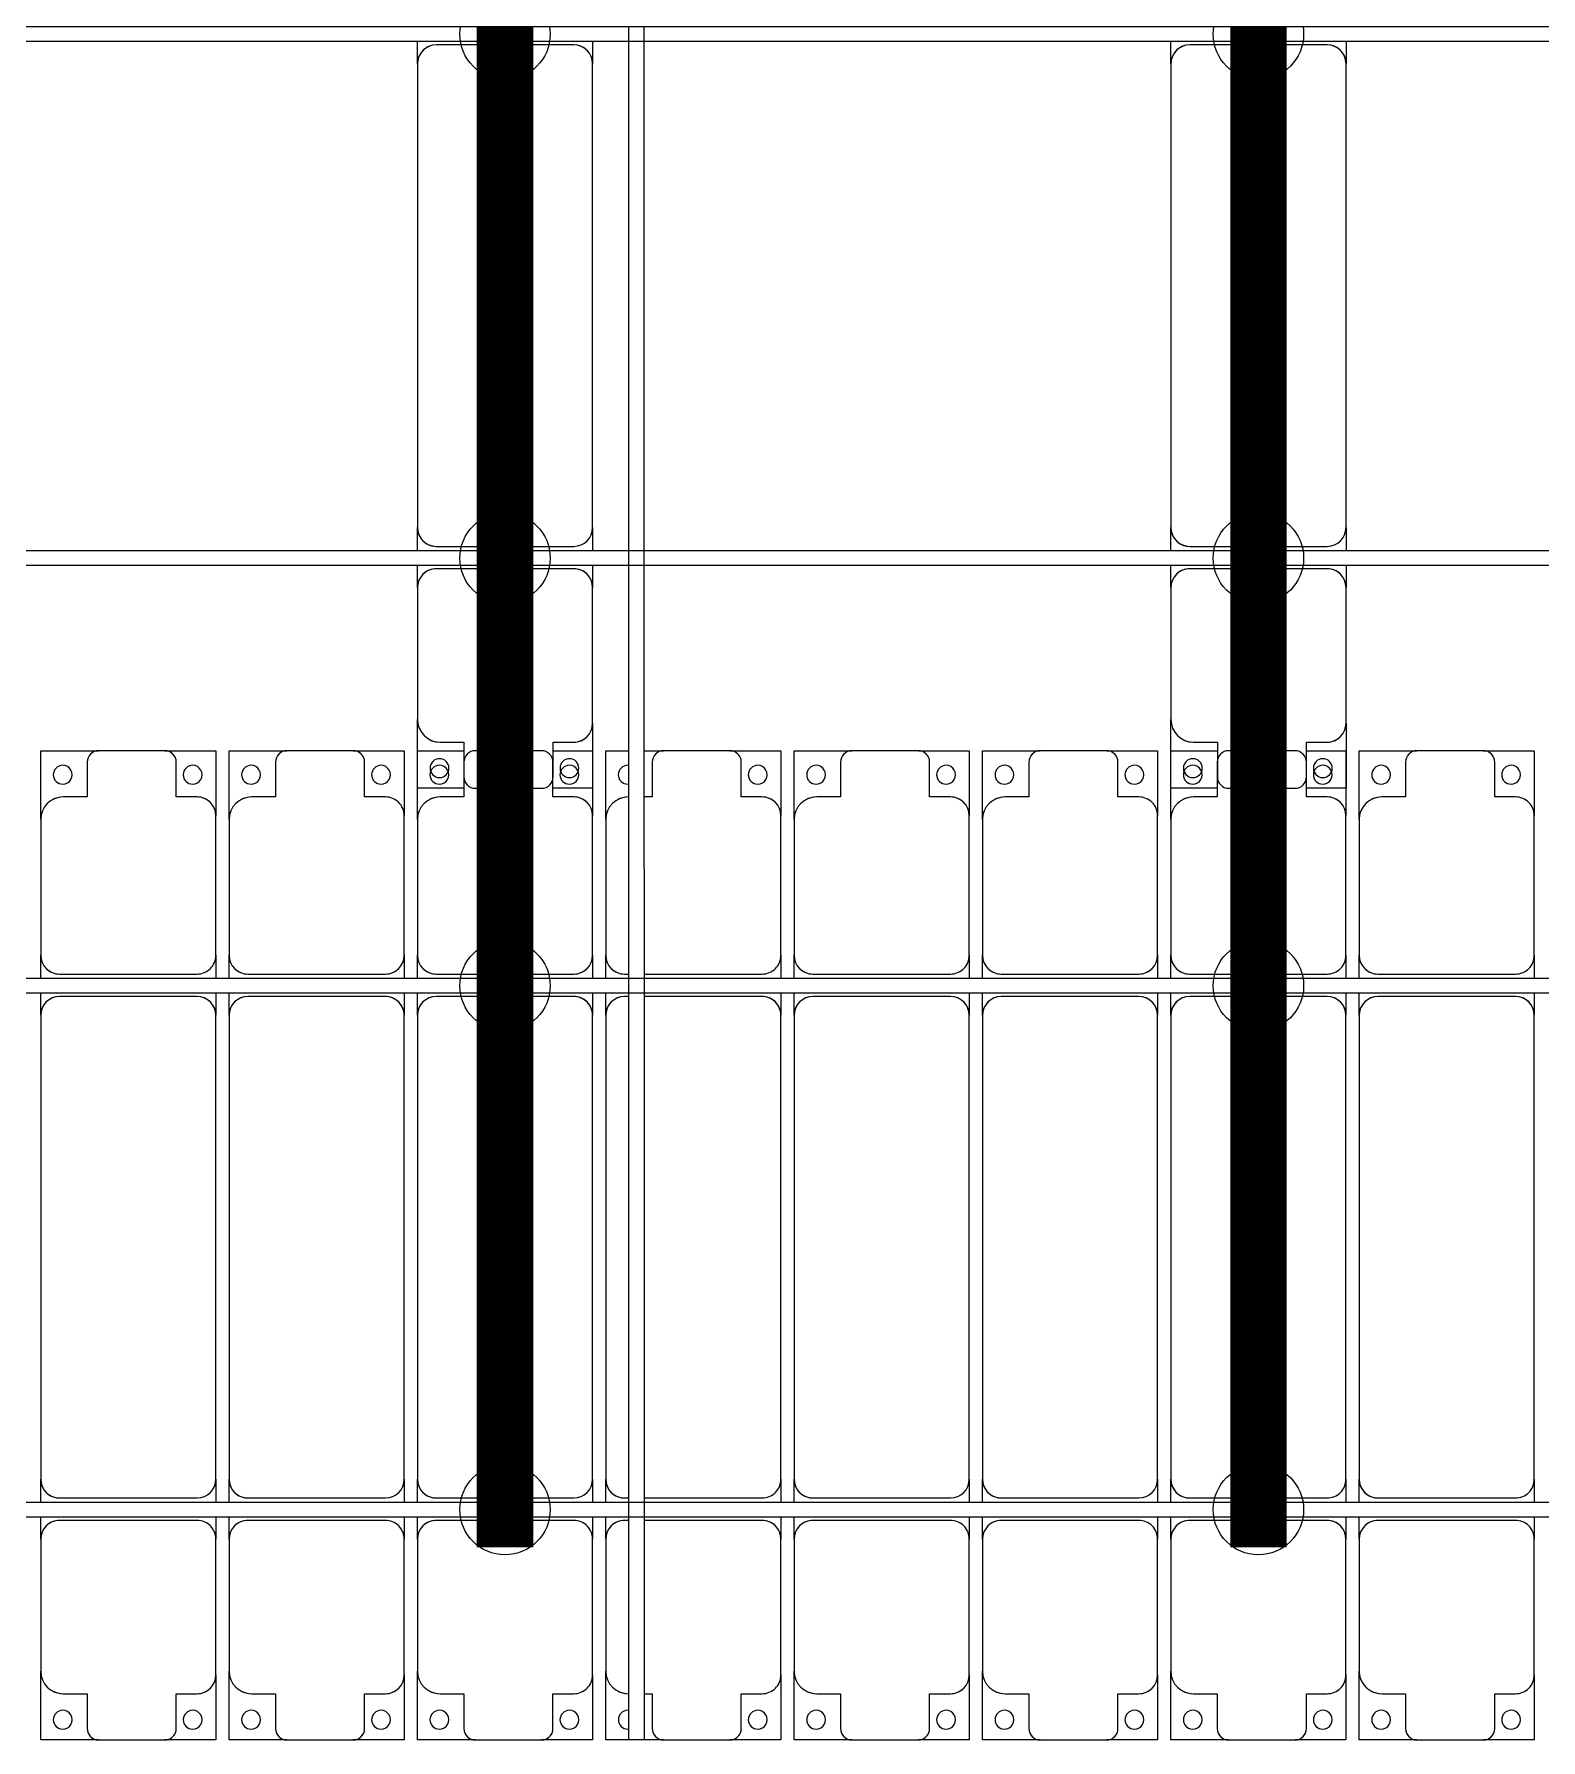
# Model space of a CAD drawing. Header units: millimetres. Extents: x -178706 to 107777, y -87310 to 933.
# Drawn here: x -10141 to -6141, y -79787 to -75261 of the extents above; entities that cross this region are included whole.
import ezdxf

# ---------------------------------------------------------------- set-up
doc = ezdxf.new("R2010")
doc.units = ezdxf.units.MM
doc.layers.add('A-GENM', color=13, linetype='Continuous', lineweight=9)
doc.layers.add('S-BEAM', color=12, linetype='Continuous', lineweight=9)
doc.layers.add('GC-HOP 40x60 GIA CUONG', color=1, linetype='Continuous')

# ---------------------------------------------------------------- blocks, each defined once
blk = doc.blocks.new('Dải phao đi lại kèm đỡ invester - DẢI PHAO ĐI LẠI-19658-BỐ TRÍ KHUNG KẾT CẤU BÈ PIN 04')
at = {"layer": 'A-GENM', "color": 7}
for p, q in [((160758.4, 1312.2), (160911.8, 1312.2)), ((160758.4, 1129.7), (160758.4, 1312.2)), ((160881.8, 1282.2), (160881.8, 1189.7)), ((161088.2, 1312.2), (160911.8, 1312.2)), ((161088.2, 1312.2), (161223.4, 1312.2)), ((161118.2, 1189.7), (161118.2, 1282.2)), ((161223.4, 1312.2), (161223.4, 1139.7)), ((161258.4, 1312.2), (161411.8, 1312.2)), ((161258.4, 1129.7), (161258.4, 1312.2)), ((161381.8, 1282.2), (161381.8, 1189.7)), ((161588.2, 1312.2), (161411.8, 1312.2)), ((161588.2, 1312.2), (161723.4, 1312.2)), ((161618.2, 1189.7), (161618.2, 1282.2)), ((161723.4, 1312.2), (161723.4, 1139.7)), ((161758.4, 1312.2), (161882, 1312.2)), ((161758.4, 1129.7), (161758.4, 1312.2)), ((161881.8, 1282.2), (161881.8, 1189.7)), ((162088.2, 1312.2), (161911.8, 1312.2)), ((162118.2, 1189.7), (162118.2, 1282.2)), ((162118.4, 1312.2), (162223.4, 1312.2)), ((162223.4, 1312.2), (162223.4, 1139.7)), ((162258.4, 1312.2), (162320, 1312.2)), ((162258.4, 1129.7), (162258.4, 1312.2)), ((162360, 1312.2), (162411.8, 1312.2)), ((162381.8, 1282.2), (162381.8, 1189.7)), ((162588.2, 1312.2), (162411.8, 1312.2)), ((162588.2, 1312.2), (162723.4, 1312.2)), ((162618.2, 1189.7), (162618.2, 1282.2)), ((162723.4, 1312.2), (162723.4, 1139.7)), ((162758.4, 1312.2), (162911.8, 1312.2)), ((162758.4, 1129.7), (162758.4, 1312.2)), ((162881.8, 1282.2), (162881.8, 1189.7)), ((163088.2, 1312.2), (162911.8, 1312.2)), ((163088.2, 1312.2), (163223.4, 1312.2)), ((163118.2, 1189.7), (163118.2, 1282.2)), ((163223.4, 1312.2), (163223.4, 1139.7)), ((163258.4, 1312.2), (163411.8, 1312.2)), ((163258.4, 1129.7), (163258.4, 1312.2)), ((163381.8, 1282.2), (163381.8, 1189.7)), ((163588.2, 1312.2), (163411.8, 1312.2)), ((163588.2, 1312.2), (163723.4, 1312.2)), ((163618.2, 1189.7), (163618.2, 1282.2)), ((163723.4, 1312.2), (163723.4, 1139.7)), ((163758.4, 1312.2), (163882, 1312.2)), ((163758.4, 1129.7), (163758.4, 1312.2)), ((163881.8, 1282.2), (163881.8, 1189.7)), ((164088.2, 1312.2), (163911.8, 1312.2)), ((164118.2, 1189.7), (164118.2, 1282.2)), ((164118.4, 1312.2), (164223.4, 1312.2)), ((164223.4, 1312.2), (164223.4, 1139.7)), ((164258.4, 1312.2), (164411.8, 1312.2)), ((164258.4, 1129.7), (164258.4, 1312.2)), ((164381.8, 1282.2), (164381.8, 1189.7)), ((164588.2, 1312.2), (164411.8, 1312.2)), ((164588.2, 1312.2), (164723.4, 1312.2)), ((164618.2, 1189.7), (164618.2, 1282.2)), ((164723.4, 1312.2), (164723.4, 1139.7)), ((160881.8, 1189.7), (160818.4, 1189.7)), ((161173.4, 1189.7), (161118.2, 1189.7)), ((161381.8, 1189.7), (161318.4, 1189.7)), ((161673.4, 1189.7), (161618.2, 1189.7)), ((161881.8, 1189.7), (161818.4, 1189.7)), ((162173.4, 1189.7), (162118.2, 1189.7)), ((162381.8, 1189.7), (162360, 1189.7)), ((162673.4, 1189.7), (162618.2, 1189.7)), ((162881.8, 1189.7), (162818.4, 1189.7)), ((163173.4, 1189.7), (163118.2, 1189.7)), ((163381.8, 1189.7), (163318.4, 1189.7)), ((163673.4, 1189.7), (163618.2, 1189.7)), ((163881.8, 1189.7), (163818.4, 1189.7)), ((164173.4, 1189.7), (164118.2, 1189.7)), ((164381.8, 1189.7), (164318.4, 1189.7)), ((164673.4, 1189.7), (164618.2, 1189.7)), ((161223.4, 769.7), (161223.4, 1139.7)), ((161723.4, 769.7), (161723.4, 1139.7)), ((162223.4, 769.7), (162223.4, 1139.7)), ((162723.4, 769.7), (162723.4, 1139.7)), ((163223.4, 769.7), (163223.4, 1139.7)), ((163723.4, 769.7), (163723.4, 1139.7)), ((164223.4, 769.7), (164223.4, 1139.7)), ((164723.4, 769.7), (164723.4, 1139.7)), ((160758.4, 1129.7), (160758.4, 769.7)), ((161258.4, 1129.7), (161258.4, 769.7)), ((161758.4, 1129.7), (161758.4, 769.7)), ((162258.4, 1129.7), (162258.4, 769.7)), ((162758.4, 1129.7), (162758.4, 769.7)), ((163258.4, 1129.7), (163258.4, 769.7)), ((163758.4, 1129.7), (163758.4, 769.7)), ((164258.4, 1129.7), (164258.4, 769.7)), ((160758.4, 708.9), (160758.4, 769.7)), ((161223.4, 769.7), (161223.4, 708.9)), ((161258.4, 708.9), (161258.4, 769.7)), ((161723.4, 769.7), (161723.4, 708.9)), ((161758.4, 708.9), (161758.4, 769.7)), ((162223.4, 769.7), (162223.4, 708.9)), ((162258.4, 708.9), (162258.4, 769.7)), ((162723.4, 769.7), (162723.4, 708.9)), ((162758.4, 708.9), (162758.4, 769.7)), ((163223.4, 769.7), (163223.4, 708.9)), ((163258.4, 708.9), (163258.4, 769.7)), ((163723.4, 769.7), (163723.4, 708.9)), ((163758.4, 708.9), (163758.4, 769.7)), ((164223.4, 769.7), (164223.4, 708.9)), ((164258.4, 708.9), (164258.4, 769.7)), ((164723.4, 769.7), (164723.4, 708.9)), ((160808.4, 719.7), (161173.4, 719.7)), ((161308.4, 719.7), (161673.4, 719.7)), ((161808.4, 719.7), (162173.4, 719.7)), ((162308.4, 719.7), (162320, 719.7)), ((162360, 719.7), (162673.4, 719.7)), ((162808.4, 719.7), (163173.4, 719.7)), ((163308.4, 719.7), (163673.4, 719.7)), ((163808.4, 719.7), (164173.4, 719.7)), ((164308.4, 719.7), (164673.4, 719.7)), ((160758.4, 610.3), (160758.4, 668.9)), ((161173.4, 660.3), (160808.4, 660.3)), ((161223.4, 668.9), (161223.4, 610.3)), ((161258.4, 610.3), (161258.4, 668.9)), ((161673.4, 660.3), (161308.4, 660.3)), ((161723.4, 668.9), (161723.4, 610.3)), ((161758.4, 610.3), (161758.4, 668.9)), ((162173.4, 660.3), (161808.4, 660.3)), ((162223.4, 668.9), (162223.4, 610.3)), ((162258.4, 610.3), (162258.4, 668.9)), ((162320, 660.3), (162308.4, 660.3)), ((162673.4, 660.3), (162360, 660.3)), ((162723.4, 668.9), (162723.4, 610.3)), ((162758.4, 610.3), (162758.4, 668.9)), ((163173.4, 660.3), (162808.4, 660.3)), ((163223.4, 668.9), (163223.4, 610.3)), ((163258.4, 610.3), (163258.4, 668.9)), ((163673.4, 660.3), (163308.4, 660.3)), ((163723.4, 668.9), (163723.4, 610.3)), ((163758.4, 610.3), (163758.4, 668.9)), ((164173.4, 660.3), (163808.4, 660.3)), ((164223.4, 668.9), (164223.4, 610.3)), ((164258.4, 610.3), (164258.4, 668.9)), ((164673.4, 660.3), (164308.4, 660.3)), ((164723.4, 668.9), (164723.4, 610.3)), ((160758.4, 610.3), (160758.4, -620.3)), ((161223.4, -620.3), (161223.4, 610.3)), ((161258.4, 610.3), (161258.4, -620.3)), ((161723.4, -620.3), (161723.4, 610.3)), ((161758.4, 610.3), (161758.4, -620.3)), ((162223.4, -620.3), (162223.4, 610.3)), ((162258.4, 610.3), (162258.4, -620.3)), ((162723.4, -620.3), (162723.4, 610.3)), ((162758.4, 610.3), (162758.4, -620.3)), ((163223.4, -620.3), (163223.4, 610.3)), ((163258.4, 610.3), (163258.4, -620.3)), ((163723.4, -620.3), (163723.4, 610.3)), ((163758.4, 610.3), (163758.4, -620.3)), ((164223.4, -620.3), (164223.4, 610.3)), ((164258.4, 610.3), (164258.4, -620.3)), ((164723.4, -620.3), (164723.4, 610.3)), ((160758.4, -681.1), (160758.4, -620.3)), ((161223.4, -620.3), (161223.4, -681.1)), ((161258.4, -681.1), (161258.4, -620.3)), ((161723.4, -620.3), (161723.4, -681.1)), ((161758.4, -681.1), (161758.4, -620.3)), ((162223.4, -620.3), (162223.4, -681.1)), ((162258.4, -681.1), (162258.4, -620.3)), ((162723.4, -620.3), (162723.4, -681.1)), ((162758.4, -681.1), (162758.4, -620.3)), ((163223.4, -620.3), (163223.4, -681.1)), ((163258.4, -681.1), (163258.4, -620.3)), ((163723.4, -620.3), (163723.4, -681.1)), ((163758.4, -681.1), (163758.4, -620.3)), ((164223.4, -620.3), (164223.4, -681.1)), ((164258.4, -681.1), (164258.4, -620.3)), ((164723.4, -620.3), (164723.4, -681.1)), ((160808.4, -670.3), (161173.4, -670.3)), ((161308.4, -670.3), (161673.4, -670.3)), ((161808.4, -670.3), (162173.4, -670.3)), ((162308.4, -670.3), (162320, -670.3)), ((162360, -670.3), (162673.4, -670.3)), ((162808.4, -670.3), (163173.4, -670.3)), ((163308.4, -670.3), (163673.4, -670.3)), ((163808.4, -670.3), (164173.4, -670.3)), ((164308.4, -670.3), (164673.4, -670.3)), ((160758.4, -779.7), (160758.4, -721.1)), ((161223.4, -721.1), (161223.4, -779.7)), ((161258.4, -779.7), (161258.4, -721.1)), ((161723.4, -721.1), (161723.4, -779.7)), ((161758.4, -779.7), (161758.4, -721.1)), ((162223.4, -721.1), (162223.4, -779.7)), ((162258.4, -779.7), (162258.4, -721.1)), ((162723.4, -721.1), (162723.4, -779.7)), ((162758.4, -779.7), (162758.4, -721.1)), ((163223.4, -721.1), (163223.4, -779.7)), ((163258.4, -779.7), (163258.4, -721.1)), ((163723.4, -721.1), (163723.4, -779.7)), ((163758.4, -779.7), (163758.4, -721.1)), ((164223.4, -721.1), (164223.4, -779.7)), ((164258.4, -779.7), (164258.4, -721.1)), ((164723.4, -721.1), (164723.4, -779.7)), ((161173.4, -729.7), (160808.4, -729.7)), ((161673.4, -729.7), (161308.4, -729.7)), ((162173.4, -729.7), (161808.4, -729.7)), ((162320, -729.7), (162308.4, -729.7)), ((162673.4, -729.7), (162360, -729.7)), ((163173.4, -729.7), (162808.4, -729.7)), ((163673.4, -729.7), (163308.4, -729.7)), ((164173.4, -729.7), (163808.4, -729.7)), ((164673.4, -729.7), (164308.4, -729.7)), ((160758.4, -779.7), (160758.4, -1129.7)), ((161223.4, -1139.7), (161223.4, -779.7)), ((161258.4, -779.7), (161258.4, -1129.7)), ((161723.4, -1139.7), (161723.4, -779.7)), ((161758.4, -779.7), (161758.4, -1129.7)), ((162223.4, -1139.7), (162223.4, -779.7)), ((162258.4, -779.7), (162258.4, -1129.7)), ((162723.4, -1139.7), (162723.4, -779.7)), ((162758.4, -779.7), (162758.4, -1129.7)), ((163223.4, -1139.7), (163223.4, -779.7)), ((163258.4, -779.7), (163258.4, -1129.7)), ((163723.4, -1139.7), (163723.4, -779.7)), ((163758.4, -779.7), (163758.4, -1129.7)), ((164223.4, -1139.7), (164223.4, -779.7)), ((164258.4, -779.7), (164258.4, -1129.7)), ((164723.4, -1139.7), (164723.4, -779.7)), ((160758.4, -1312.2), (160758.4, -1129.7)), ((161258.4, -1312.2), (161258.4, -1129.7)), ((161758.4, -1312.2), (161758.4, -1129.7)), ((162258.4, -1312.2), (162258.4, -1129.7)), ((162758.4, -1312.2), (162758.4, -1129.7)), ((163258.4, -1312.2), (163258.4, -1129.7)), ((163758.4, -1312.2), (163758.4, -1129.7)), ((164258.4, -1312.2), (164258.4, -1129.7)), ((161223.4, -1139.7), (161223.4, -1312.2)), ((161723.4, -1139.7), (161723.4, -1312.2)), ((162223.4, -1139.7), (162223.4, -1312.2)), ((162723.4, -1139.7), (162723.4, -1312.2)), ((163223.4, -1139.7), (163223.4, -1312.2)), ((163723.4, -1139.7), (163723.4, -1312.2)), ((164223.4, -1139.7), (164223.4, -1312.2)), ((164723.4, -1139.7), (164723.4, -1312.2)), ((160818.4, -1189.7), (160881.8, -1189.7)), ((160881.8, -1189.7), (160881.8, -1282.2)), ((161118.2, -1282.2), (161118.2, -1189.7)), ((161118.2, -1189.7), (161173.4, -1189.7)), ((161318.4, -1189.7), (161381.8, -1189.7)), ((161381.8, -1189.7), (161381.8, -1282.2)), ((161618.2, -1282.2), (161618.2, -1189.7)), ((161618.2, -1189.7), (161673.4, -1189.7)), ((161818.4, -1189.7), (161881.8, -1189.7)), ((161881.8, -1189.7), (161881.8, -1282.2)), ((162118.2, -1282.2), (162118.2, -1189.7)), ((162118.2, -1189.7), (162173.4, -1189.7)), ((162360, -1189.7), (162381.8, -1189.7)), ((162381.8, -1189.7), (162381.8, -1282.2)), ((162618.2, -1282.2), (162618.2, -1189.7)), ((162618.2, -1189.7), (162673.4, -1189.7)), ((162818.4, -1189.7), (162881.8, -1189.7)), ((162881.8, -1189.7), (162881.8, -1282.2)), ((163118.2, -1282.2), (163118.2, -1189.7)), ((163118.2, -1189.7), (163173.4, -1189.7)), ((163318.4, -1189.7), (163381.8, -1189.7)), ((163381.8, -1189.7), (163381.8, -1282.2)), ((163618.2, -1282.2), (163618.2, -1189.7)), ((163618.2, -1189.7), (163673.4, -1189.7)), ((163818.4, -1189.7), (163881.8, -1189.7)), ((163881.8, -1189.7), (163881.8, -1282.2)), ((164118.2, -1282.2), (164118.2, -1189.7)), ((164118.2, -1189.7), (164173.4, -1189.7)), ((164318.4, -1189.7), (164381.8, -1189.7)), ((164381.8, -1189.7), (164381.8, -1282.2)), ((164618.2, -1282.2), (164618.2, -1189.7)), ((164618.2, -1189.7), (164673.4, -1189.7)), ((160911.8, -1312.2), (160758.4, -1312.2)), ((160911.8, -1312.2), (161088.2, -1312.2)), ((161223.4, -1312.2), (161088.2, -1312.2)), ((161411.8, -1312.2), (161258.4, -1312.2)), ((161411.8, -1312.2), (161588.2, -1312.2)), ((161723.4, -1312.2), (161588.2, -1312.2)), ((161911.8, -1312.2), (161758.4, -1312.2)), ((161911.8, -1312.2), (162088.2, -1312.2)), ((162223.4, -1312.2), (162088.2, -1312.2)), ((162320, -1312.2), (162258.4, -1312.2)), ((162411.8, -1312.2), (162360, -1312.2)), ((162411.8, -1312.2), (162588.2, -1312.2)), ((162723.4, -1312.2), (162588.2, -1312.2)), ((162911.8, -1312.2), (162758.4, -1312.2)), ((162911.8, -1312.2), (163088.2, -1312.2)), ((163223.4, -1312.2), (163088.2, -1312.2)), ((163411.8, -1312.2), (163258.4, -1312.2)), ((163411.8, -1312.2), (163588.2, -1312.2)), ((163723.4, -1312.2), (163588.2, -1312.2)), ((163911.8, -1312.2), (163758.4, -1312.2)), ((163911.8, -1312.2), (164088.2, -1312.2)), ((164223.4, -1312.2), (164088.2, -1312.2)), ((164411.8, -1312.2), (164258.4, -1312.2)), ((164411.8, -1312.2), (164588.2, -1312.2)), ((164723.4, -1312.2), (164588.2, -1312.2))]:
    blk.add_line(p, q, dxfattribs=at)
for centre, radius, start, end in [((160816.8, 1248.6), 25, 90, 270), ((160816.8, 1248.6), 25, 270, 90), ((160911.8, 1282.2), 30, 90, 180), ((160911.8, 1282.2), 30, 90, 150), ((161088.2, 1282.2), 30, 0, 90), ((161088.2, 1282.2), 30, 30, 90), ((161161.8, 1248.6), 25, 90, 270), ((161161.8, 1248.6), 25, 270, 90), ((161316.8, 1248.6), 25, 90, 270), ((161316.8, 1248.6), 25, 270, 90), ((161411.8, 1282.2), 30, 90, 180), ((161411.8, 1282.2), 30, 90, 150), ((161588.2, 1282.2), 30, 360, 90), ((161588.2, 1282.2), 30, 30, 90), ((161661.8, 1248.6), 25, 90, 270), ((161661.8, 1248.6), 25, 270, 90), ((161816.8, 1248.6), 25, 90, 270), ((161816.8, 1248.6), 25, 270, 90), ((161911.8, 1282.2), 30, 90, 180), ((162088.2, 1282.2), 30, 360, 90), ((162161.8, 1248.6), 25, 90, 270), ((162161.8, 1248.6), 25, 270, 90), ((162316.8, 1248.6), 25, 90, 270), ((162411.8, 1282.2), 30, 90, 180), ((162411.8, 1282.2), 30, 90, 150), ((162588.2, 1282.2), 30, 0, 90), ((162588.2, 1282.2), 30, 30, 90), ((162661.8, 1248.6), 25, 90, 270), ((162661.8, 1248.6), 25, 270, 90), ((162816.8, 1248.6), 25, 90, 270), ((162816.8, 1248.6), 25, 270, 90), ((162911.8, 1282.2), 30, 90, 180), ((162911.8, 1282.2), 30, 90, 150), ((163088.2, 1282.2), 30, 0, 90), ((163088.2, 1282.2), 30, 30, 90), ((163161.8, 1248.6), 25, 90, 270), ((163161.8, 1248.6), 25, 270, 90), ((163316.8, 1248.6), 25, 90, 270), ((163316.8, 1248.6), 25, 270, 90), ((163411.8, 1282.2), 30, 90, 180), ((163411.8, 1282.2), 30, 90, 150), ((163588.2, 1282.2), 30, 360, 90), ((163588.2, 1282.2), 30, 30, 90), ((163661.8, 1248.6), 25, 90, 270), ((163661.8, 1248.6), 25, 270, 90), ((163816.8, 1248.6), 25, 90, 270), ((163816.8, 1248.6), 25, 270, 90), ((163911.8, 1282.2), 30, 90, 180), ((164088.2, 1282.2), 30, 360, 90), ((164161.8, 1248.6), 25, 90, 270), ((164161.8, 1248.6), 25, 270, 90), ((164316.8, 1248.6), 25, 90, 270), ((164316.8, 1248.6), 25, 270, 90), ((164411.8, 1282.2), 30, 90, 180), ((164411.8, 1282.2), 30, 90, 150), ((164588.2, 1282.2), 30, 0, 90), ((164588.2, 1282.2), 30, 30.4886, 90), ((164661.8, 1248.6), 25, 90, 270), ((164661.8, 1248.6), 25, 270, 90), ((161161.8, 1248.6), 25, 180, 195), ((161661.8, 1248.6), 25, 180, 195), ((162661.8, 1248.6), 25, 180, 195), ((163161.8, 1248.6), 25, 180, 195), ((163661.8, 1248.6), 25, 180, 195), ((164661.8, 1248.6), 25, 180, 195), ((160818.4, 1129.7), 60, 90, 180), ((160818.4, 1129.7), 60, 90, 120), ((161173.4, 1139.7), 50, 0, 90), ((161173.4, 1139.7), 50, 45, 90), ((161318.4, 1129.7), 60, 90, 180), ((161318.4, 1129.7), 60, 90, 120), ((161673.4, 1139.7), 50, 360, 90), ((161673.4, 1139.7), 50, 45, 90), ((161818.4, 1129.7), 60, 90, 180), ((161818.4, 1129.7), 60, 90, 120), ((162173.4, 1139.7), 50, 0, 90), ((162173.4, 1139.7), 50, 45, 90), ((162318.4, 1129.7), 60, 90, 180), ((162318.4, 1129.7), 60, 90, 120), ((162673.4, 1139.7), 50, 0, 90), ((162673.4, 1139.7), 50, 45, 90), ((162818.4, 1129.7), 60, 90, 180), ((162818.4, 1129.7), 60, 90, 120), ((163173.4, 1139.7), 50, 0, 90), ((163173.4, 1139.7), 50, 45, 90), ((163318.4, 1129.7), 60, 90, 180), ((163318.4, 1129.7), 60, 90, 120), ((163673.4, 1139.7), 50, 360, 90), ((163673.4, 1139.7), 50, 45, 90), ((163818.4, 1129.7), 60, 90, 180), ((163818.4, 1129.7), 60, 90, 120), ((164173.4, 1139.7), 50, 0, 90), ((164173.4, 1139.7), 50, 45, 90), ((164318.4, 1129.7), 60, 90, 180), ((164318.4, 1129.7), 60, 90, 120), ((164673.4, 1139.7), 50, 360, 90), ((164673.4, 1139.7), 50, 45, 90), ((160808.4, 769.7), 50, 180, 270), ((161173.4, 769.7), 50, 270, 0), ((161308.4, 769.7), 50, 180, 270), ((161673.4, 769.7), 50, 270, 360), ((161808.4, 769.7), 50, 180, 270), ((162173.4, 769.7), 50, 270, 360), ((162308.4, 769.7), 50, 180, 270), ((162673.4, 769.7), 50, 270, 0), ((162808.4, 769.7), 50, 180, 270), ((163173.4, 769.7), 50, 270, 0), ((163308.4, 769.7), 50, 180, 270), ((163673.4, 769.7), 50, 270, 360), ((163808.4, 769.7), 50, 180, 270), ((164173.4, 769.7), 50, 270, 0), ((164308.4, 769.7), 50, 180, 270), ((164673.4, 769.7), 50, 270, 0), ((160808.4, 769.7), 50, 225, 270), ((161173.4, 769.7), 50, 270, 315), ((161308.4, 769.7), 50, 225, 270), ((161673.4, 769.7), 50, 270, 315), ((161808.4, 769.7), 50, 225, 270), ((162173.4, 769.7), 50, 270, 315), ((162308.4, 769.7), 50, 225, 270), ((162673.4, 769.7), 50, 270, 315), ((162808.4, 769.7), 50, 225, 270), ((163173.4, 769.7), 50, 270, 315), ((163308.4, 769.7), 50, 225, 270), ((163673.4, 769.7), 50, 270, 315), ((163808.4, 769.7), 50, 225, 270), ((164173.4, 769.7), 50, 270, 315), ((164308.4, 769.7), 50, 225, 270), ((164673.4, 769.7), 50, 270, 315), ((160808.4, 610.3), 50, 90, 180), ((160808.4, 610.3), 50, 105, 180), ((161173.4, 610.3), 50, 0, 90), ((161173.4, 610.3), 50, 15, 90), ((161308.4, 610.3), 50, 90, 180), ((161308.4, 610.3), 50, 105, 180), ((161673.4, 610.3), 50, 360, 90), ((161673.4, 610.3), 50, 15, 90), ((161808.4, 610.3), 50, 90, 180), ((161808.4, 610.3), 50, 105, 180), ((162173.4, 610.3), 50, 360, 90), ((162173.4, 610.3), 50, 15, 90), ((162308.4, 610.3), 50, 90, 180), ((162308.4, 610.3), 50, 105, 180), ((162673.4, 610.3), 50, 360, 90), ((162673.4, 610.3), 50, 15, 90), ((162808.4, 610.3), 50, 90, 180), ((162808.4, 610.3), 50, 105, 180), ((163173.4, 610.3), 50, 0, 90), ((163173.4, 610.3), 50, 15, 90), ((163308.4, 610.3), 50, 90, 180), ((163308.4, 610.3), 50, 105, 180), ((163673.4, 610.3), 50, 0, 90), ((163673.4, 610.3), 50, 15, 90), ((163808.4, 610.3), 50, 90, 180), ((163808.4, 610.3), 50, 105, 180), ((164173.4, 610.3), 50, 0, 90), ((164173.4, 610.3), 50, 15, 90), ((164308.4, 610.3), 50, 90, 180), ((164308.4, 610.3), 50, 105, 180), ((164673.4, 610.3), 50, 0, 90), ((164673.4, 610.3), 50, 15, 90), ((160808.4, -620.3), 50, 180, 270), ((160808.4, -620.3), 50, 195, 270), ((161173.4, -620.3), 50, 270, 360), ((161173.4, -620.3), 50, 270, 360), ((161308.4, -620.3), 50, 180, 270), ((161308.4, -620.3), 50, 195, 270), ((161673.4, -620.3), 50, 270, 360), ((161673.4, -620.3), 50, 270, 360), ((161808.4, -620.3), 50, 180, 270), ((161808.4, -620.3), 50, 195, 270), ((162173.4, -620.3), 50, 270, 360), ((162173.4, -620.3), 50, 270, 360), ((162308.4, -620.3), 50, 180, 270), ((162308.4, -620.3), 50, 195, 270), ((162673.4, -620.3), 50, 270, 0), ((162673.4, -620.3), 50, 270, 0), ((162808.4, -620.3), 50, 180, 270), ((162808.4, -620.3), 50, 195, 270), ((163173.4, -620.3), 50, 270, 360), ((163173.4, -620.3), 50, 270, 360), ((163308.4, -620.3), 50, 180, 270), ((163308.4, -620.3), 50, 195, 270), ((163673.4, -620.3), 50, 270, 360), ((163673.4, -620.3), 50, 270, 360), ((163808.4, -620.3), 50, 180, 270), ((163808.4, -620.3), 50, 195, 270), ((164173.4, -620.3), 50, 270, 0), ((164173.4, -620.3), 50, 270, 0), ((164308.4, -620.3), 50, 180, 270), ((164308.4, -620.3), 50, 195, 270), ((164673.4, -620.3), 50, 270, 0), ((164673.4, -620.3), 50, 270, 0), ((160808.4, -779.7), 50, 90, 180), ((160808.4, -779.7), 50, 90, 135), ((161173.4, -779.7), 50, 360, 90), ((161173.4, -779.7), 50, 45, 90), ((161308.4, -779.7), 50, 90, 180), ((161308.4, -779.7), 50, 90, 135), ((161673.4, -779.7), 50, 360, 90), ((161673.4, -779.7), 50, 45, 90), ((161808.4, -779.7), 50, 90, 180), ((161808.4, -779.7), 50, 90, 135), ((162173.4, -779.7), 50, 360, 90), ((162173.4, -779.7), 50, 45, 90), ((162308.4, -779.7), 50, 90, 180), ((162308.4, -779.7), 50, 90, 135), ((162673.4, -779.7), 50, 0, 90), ((162673.4, -779.7), 50, 45, 90), ((162808.4, -779.7), 50, 90, 180), ((162808.4, -779.7), 50, 90, 135), ((163173.4, -779.7), 50, 360, 90), ((163173.4, -779.7), 50, 45, 90), ((163308.4, -779.7), 50, 90, 180), ((163308.4, -779.7), 50, 90, 135), ((163673.4, -779.7), 50, 360, 90), ((163673.4, -779.7), 50, 45, 90), ((163808.4, -779.7), 50, 90, 180), ((163808.4, -779.7), 50, 90, 135), ((164173.4, -779.7), 50, 0, 90), ((164173.4, -779.7), 50, 45, 90), ((164308.4, -779.7), 50, 90, 180), ((164308.4, -779.7), 50, 90, 135), ((164673.4, -779.7), 50, 360, 90), ((164673.4, -779.7), 50, 45, 90), ((160818.4, -1129.7), 60, 180, 270), ((161318.4, -1129.7), 60, 180, 270), ((161818.4, -1129.7), 60, 180, 270), ((162318.4, -1129.7), 60, 180, 270), ((162818.4, -1129.7), 60, 180, 270), ((163318.4, -1129.7), 60, 180, 270), ((163818.4, -1129.7), 60, 180, 270), ((164318.4, -1129.7), 60, 180, 270), ((161173.4, -1139.7), 50, 270, 360), ((161173.4, -1139.7), 50, 270, 315), ((161673.4, -1139.7), 50, 270, 360), ((161673.4, -1139.7), 50, 270, 315), ((162173.4, -1139.7), 50, 270, 0), ((162173.4, -1139.7), 50, 270, 315), ((162673.4, -1139.7), 50, 270, 0), ((162673.4, -1139.7), 50, 270, 315), ((163173.4, -1139.7), 50, 270, 360), ((163173.4, -1139.7), 50, 270, 315), ((163673.4, -1139.7), 50, 270, 360), ((163673.4, -1139.7), 50, 270, 315), ((164173.4, -1139.7), 50, 270, 0), ((164173.4, -1139.7), 50, 270, 315), ((164673.4, -1139.7), 50, 270, 0), ((164673.4, -1139.7), 50, 270, 315), ((160818.4, -1129.7), 60, 240, 270), ((161318.4, -1129.7), 60, 240, 270), ((161818.4, -1129.7), 60, 240, 270), ((162318.4, -1129.7), 60, 240, 270), ((162818.4, -1129.7), 60, 240, 270), ((163318.4, -1129.7), 60, 240, 270), ((163818.4, -1129.7), 60, 240, 270), ((164318.4, -1129.7), 60, 240, 270), ((160816.8, -1258.6), 25, 90, 270), ((160816.8, -1258.6), 25, 270, 90), ((161161.8, -1258.6), 25, 90, 270), ((161161.8, -1258.6), 25, 165, 180), ((161161.8, -1258.6), 25, 270, 90), ((161316.8, -1258.6), 25, 90, 270), ((161316.8, -1258.6), 25, 270, 90), ((161661.8, -1258.6), 25, 90, 270), ((161661.8, -1258.6), 25, 165, 180), ((161661.8, -1258.6), 25, 270, 90), ((161816.8, -1258.6), 25, 90, 270), ((161816.8, -1258.6), 25, 270, 90), ((162161.8, -1258.6), 25, 90, 270), ((162161.8, -1258.6), 25, 165, 180), ((162161.8, -1258.6), 25, 270, 90), ((162316.8, -1258.6), 25, 90, 270), ((162661.8, -1258.6), 25, 90, 270), ((162661.8, -1258.6), 25, 165, 180), ((162661.8, -1258.6), 25, 270, 90), ((162816.8, -1258.6), 25, 90, 270), ((162816.8, -1258.6), 25, 270, 90), ((163161.8, -1258.6), 25, 90, 270), ((163161.8, -1258.6), 25, 165, 180), ((163161.8, -1258.6), 25, 270, 90), ((163316.8, -1258.6), 25, 90, 270), ((163316.8, -1258.6), 25, 270, 90), ((163661.8, -1258.6), 25, 90, 270), ((163661.8, -1258.6), 25, 165, 180), ((163661.8, -1258.6), 25, 270, 90), ((163816.8, -1258.6), 25, 90, 270), ((163816.8, -1258.6), 25, 270, 90), ((164161.8, -1258.6), 25, 90, 270), ((164161.8, -1258.6), 25, 165, 180), ((164161.8, -1258.6), 25, 270, 90), ((164316.8, -1258.6), 25, 90, 270), ((164316.8, -1258.6), 25, 270, 90), ((164661.8, -1258.6), 25, 90, 270), ((164661.8, -1258.6), 25, 165, 180), ((164661.8, -1258.6), 25, 270, 90), ((160911.8, -1282.2), 30, 180, 270), ((160911.8, -1282.2), 30, 210, 270), ((161088.2, -1282.2), 30, 270, 0), ((161088.2, -1282.2), 30, 270, 330), ((161411.8, -1282.2), 30, 180, 270), ((161411.8, -1282.2), 30, 210, 270), ((161588.2, -1282.2), 30, 270, 360), ((161588.2, -1282.2), 30, 270, 330), ((161911.8, -1282.2), 30, 180, 270), ((161911.8, -1282.2), 30, 210, 270), ((162088.2, -1282.2), 30, 270, 360), ((162088.2, -1282.2), 30, 270, 330), ((162411.8, -1282.2), 30, 180, 270), ((162411.8, -1282.2), 30, 210, 270), ((162588.2, -1282.2), 30, 270, 0), ((162588.2, -1282.2), 30, 270, 330), ((162911.8, -1282.2), 30, 180, 270), ((162911.8, -1282.2), 30, 210, 270), ((163088.2, -1282.2), 30, 270, 0), ((163088.2, -1282.2), 30, 270, 330), ((163411.8, -1282.2), 30, 180, 270), ((163411.8, -1282.2), 30, 210, 270), ((163588.2, -1282.2), 30, 270, 360), ((163588.2, -1282.2), 30, 270, 330), ((163911.8, -1282.2), 30, 180, 270), ((163911.8, -1282.2), 30, 210, 270), ((164088.2, -1282.2), 30, 270, 360), ((164088.2, -1282.2), 30, 270, 330), ((164411.8, -1282.2), 30, 180, 270), ((164411.8, -1282.2), 30, 210, 270), ((164588.2, -1282.2), 30, 270, 360), ((164588.2, -1282.2), 30, 270, 329.4966)]:
    blk.add_arc(centre, radius, start, end, dxfattribs=at)
blk = doc.blocks.new('Dầm C52 - Dầm C52-22346-BỐ TRÍ KHUNG KẾT CẤU BÈ PIN 04')
at = {"layer": 'S-BEAM', "color": 1}
for p, q in [((-87623.4, 20), (87623.4, 20)), ((87623.4, -20), (-87623.4, -20))]:
    blk.add_line(p, q, dxfattribs=at)
blk = doc.blocks.new('Dai phao do pin - DẢI PHAO ĐỠ PIN-V60-BỐ TRÍ KHUNG KẾT CẤU BÈ PIN 04')
at = {"layer": 'A-GENM', "color": 7}
for p, q in [((-1312.2, 241.6), (-1129.7, 241.6)), ((-1312.2, 118.4), (-1312.2, 241.6)), ((-779.7, 241.6), (-1129.7, 241.6)), ((-779.7, 241.6), (-721.1, 241.6)), ((-681.1, 241.6), (-620.3, 241.6)), ((610.3, 241.6), (-620.3, 241.6)), ((610.3, 241.6), (668.9, 241.6)), ((-1189.7, 181.6), (-1189.7, 118.2)), ((-729.7, -173.4), (-729.7, 191.6)), ((-670.3, 191.6), (-670.3, -173.4)), ((660.3, -173.4), (660.3, 191.6)), ((-1189.7, 118.2), (-1282.2, 118.2)), ((-1312.2, 88.2), (-1312.2, -88.2)), ((-1312.2, -223.4), (-1312.2, -118)), ((-1282.2, -118.2), (-1189.7, -118.2)), ((-1189.7, -118.2), (-1189.7, -173.4)), ((-1139.7, -223.4), (-1312.2, -223.4)), ((-1139.7, -223.4), (-779.7, -223.4)), ((-721.1, -223.4), (-779.7, -223.4)), ((-620.3, -223.4), (-681.1, -223.4)), ((-620.3, -223.4), (610.3, -223.4)), ((668.9, -223.4), (610.3, -223.4))]:
    blk.add_line(p, q, dxfattribs=at)
for centre, radius, start, end in [((-1129.7, 181.6), 60, 90, 180), ((-779.7, 191.6), 50, 360, 90), ((-779.7, 191.6), 50, 360, 45), ((-620.3, 191.6), 50, 90, 180), ((-620.3, 191.6), 50, 105, 180), ((610.3, 191.6), 50, 360, 90), ((610.3, 191.6), 50, 15, 90), ((-1258.6, 183.2), 25, 0, 180), ((-1258.6, 183.2), 25, 180, 0), ((-1129.7, 181.6), 60, 150, 180), ((-1282.2, 88.2), 30, 90, 180), ((-1282.2, -88.2), 30, 180, 270), ((-1258.6, -161.8), 25, 0, 180), ((-1258.6, -161.8), 25, 180, 0), ((-1139.7, -173.4), 50, 180, 270), ((-1139.7, -173.4), 50, 180, 225), ((-779.7, -173.4), 50, 270, 360), ((-779.7, -173.4), 50, 315, 360), ((-620.3, -173.4), 50, 180, 270), ((-620.3, -173.4), 50, 180, 270), ((610.3, -173.4), 50, 270, 360), ((610.3, -173.4), 50, 285, 360)]:
    blk.add_arc(centre, radius, start, end, dxfattribs=at)
blk = doc.blocks.new('Dai phao do pin - DẢI PHAO ĐỠ PIN-V61-BỐ TRÍ KHUNG KẾT CẤU BÈ PIN 04')
at = {"layer": 'A-GENM', "color": 7}
for p, q in [((-1312.2, 241.6), (-1129.7, 241.6)), ((-1312.2, 118.4), (-1312.2, 241.6)), ((-779.7, 241.6), (-1129.7, 241.6)), ((-779.7, 241.6), (-721.1, 241.6)), ((-681.1, 241.6), (-620.3, 241.6)), ((610.3, 241.6), (-620.3, 241.6)), ((610.3, 241.6), (668.9, 241.6)), ((-1189.7, 181.6), (-1189.7, 118.2)), ((-729.7, -173.4), (-729.7, 191.6)), ((-670.3, 191.6), (-670.3, -173.4)), ((660.3, -173.4), (660.3, 191.6)), ((-1189.7, 118.2), (-1282.2, 118.2)), ((-1312.2, 88.2), (-1312.2, -88.2)), ((-1312.2, -223.4), (-1312.2, -118)), ((-1282.2, -118.2), (-1189.7, -118.2)), ((-1189.7, -118.2), (-1189.7, -173.4)), ((-1139.7, -223.4), (-1312.2, -223.4)), ((-1139.7, -223.4), (-779.7, -223.4)), ((-721.1, -223.4), (-779.7, -223.4)), ((-620.3, -223.4), (-681.1, -223.4)), ((-620.3, -223.4), (610.3, -223.4)), ((668.9, -223.4), (610.3, -223.4))]:
    blk.add_line(p, q, dxfattribs=at)
for centre, radius, start, end in [((-1129.7, 181.6), 60, 90, 180), ((-779.7, 191.6), 50, 360, 90), ((-779.7, 191.6), 50, 360, 45), ((-620.3, 191.6), 50, 90, 180), ((-620.3, 191.6), 50, 105, 180), ((610.3, 191.6), 50, 360, 90), ((610.3, 191.6), 50, 15, 90), ((-1258.6, 183.2), 25, 0, 180), ((-1258.6, 183.2), 25, 180, 0), ((-1129.7, 181.6), 60, 150, 180), ((-1282.2, 88.2), 30, 90, 180), ((-1282.2, -88.2), 30, 180, 270), ((-1258.6, -161.8), 25, 0, 180), ((-1258.6, -161.8), 25, 180, 0), ((-1139.7, -173.4), 50, 180, 270), ((-1139.7, -173.4), 50, 180, 225), ((-779.7, -173.4), 50, 270, 360), ((-779.7, -173.4), 50, 315, 360), ((-620.3, -173.4), 50, 180, 270), ((-620.3, -173.4), 50, 180, 270), ((610.3, -173.4), 50, 270, 360), ((610.3, -173.4), 50, 285, 360)]:
    blk.add_arc(centre, radius, start, end, dxfattribs=at)
blk = doc.blocks.new('Dầm C52 - Hộp 40x60-15954-BỐ TRÍ KHUNG KẾT CẤU BÈ PIN 04')
at = {"layer": 'S-BEAM', "color": 3, "lineweight": 25}
for p, q in [((-20149.7, -20), (-20149.7, 20)), ((-20149.7, 20), (20149.7, 20)), ((20149.7, -20), (-20149.7, -20))]:
    blk.add_line(p, q, dxfattribs=at)
blk = doc.blocks.new('HOBANMONG_BEPIN 4_rvt-1-BỐ TRÍ KHUNG KẾT CẤU BÈ PIN 04')
at = {"layer": 'A-GENM', "color": 3, "lineweight": 25}
for name, p, rotation in [('Dai phao do pin - DẢI PHAO ĐỠ PIN-V61-BỐ TRÍ KHUNG KẾT CẤU BÈ PIN 04', (-8881.9, -75949.9), 90.00010434022374), ('Dai phao do pin - DẢI PHAO ĐỠ PIN-V60-BỐ TRÍ KHUNG KẾT CẤU BÈ PIN 04', (-6881.9, -75949.9), 90.00010434022374), ('Dải phao đi lại kèm đỡ invester - DẢI PHAO ĐI LẠI-19658-BỐ TRÍ KHUNG KẾT CẤU BÈ PIN 04', (-170882.1, -78475), 0.0001043351917741)]:
    blk.add_blockref(name, p, dxfattribs=dict(at, rotation=rotation))
at = {"layer": 'S-BEAM', "color": 3, "lineweight": 25}
for name, p, rotation in [('Dầm C52 - Hộp 40x60-15954-BỐ TRÍ KHUNG KẾT CẤU BÈ PIN 04', (-8542.2, -59637.2), 90.00010434022374), ('Dầm C52 - Dầm C52-22346-BỐ TRÍ KHUNG KẾT CẤU BÈ PIN 04', (-83798.6, -75261.2), 180.0001043386848), ('Dầm C52 - Dầm C52-22346-BỐ TRÍ KHUNG KẾT CẤU BÈ PIN 04', (-83794.8, -76651.2), 180.0001043386848), ('Dầm C52 - Dầm C52-22346-BỐ TRÍ KHUNG KẾT CẤU BÈ PIN 04', (-83791.6, -77785.9), 180.0001043386848), ('Dầm C52 - Dầm C52-22346-BỐ TRÍ KHUNG KẾT CẤU BÈ PIN 04', (-83787.8, -79175.9), 180.0001043351917)]:
    blk.add_blockref(name, p, dxfattribs=dict(at, rotation=rotation))

msp = doc.modelspace()

# ---------------------------------------------------------------- linework, layer by layer
at = {"layer": 'GC-HOP 40x60 GIA CUONG', "const_width": 150}
for points in [[(-8891.1, -79275.9), (-8891.1, -64275.9)], [(-6891.1, -79275.9), (-6891.1, -64275.9)]]:
    msp.add_lwpolyline(points, dxfattribs=at)
at = {"layer": 'GC-HOP 40x60 GIA CUONG'}
for centre in [(-8891.1, -75261.2), (-6891.1, -75261.2), (-8891.1, -76651.2), (-6891.1, -76651.2), (-8891.1, -77785.9), (-6891.1, -77785.9), (-8891.1, -79175.9), (-6891.1, -79175.9)]:
    msp.add_circle(centre, 120, dxfattribs=at)

# ---------------------------------------------------------------- block references
at = {"lineweight": 5}
msp.add_blockref('HOBANMONG_BEPIN 4_rvt-1-BỐ TRÍ KHUNG KẾT CẤU BÈ PIN 04', (0, 0), dxfattribs=at)

doc.saveas('drawing.dxf')
